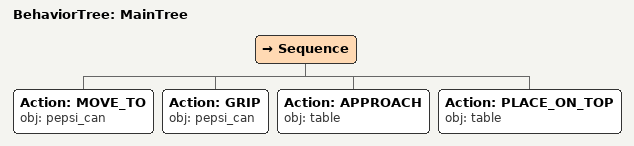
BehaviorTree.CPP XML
<root main_tree_to_execute="MainTree">
  <BehaviorTree ID="MainTree">
    <Sequence>
      <!-- Move to pepsi_can -->
      <Action ID="MOVE_TO" obj="pepsi_can" />
      <!-- Grip pepsi_can -->
      <Action ID="GRIP" obj="pepsi_can" />
      <!-- Approach table -->
      <Action ID="APPROACH" obj="table" />
      <!-- Place on table (near robot) -->
      <Action ID="PLACE_ON_TOP" obj="table" />
    </Sequence>
  </BehaviorTree>
</root>
